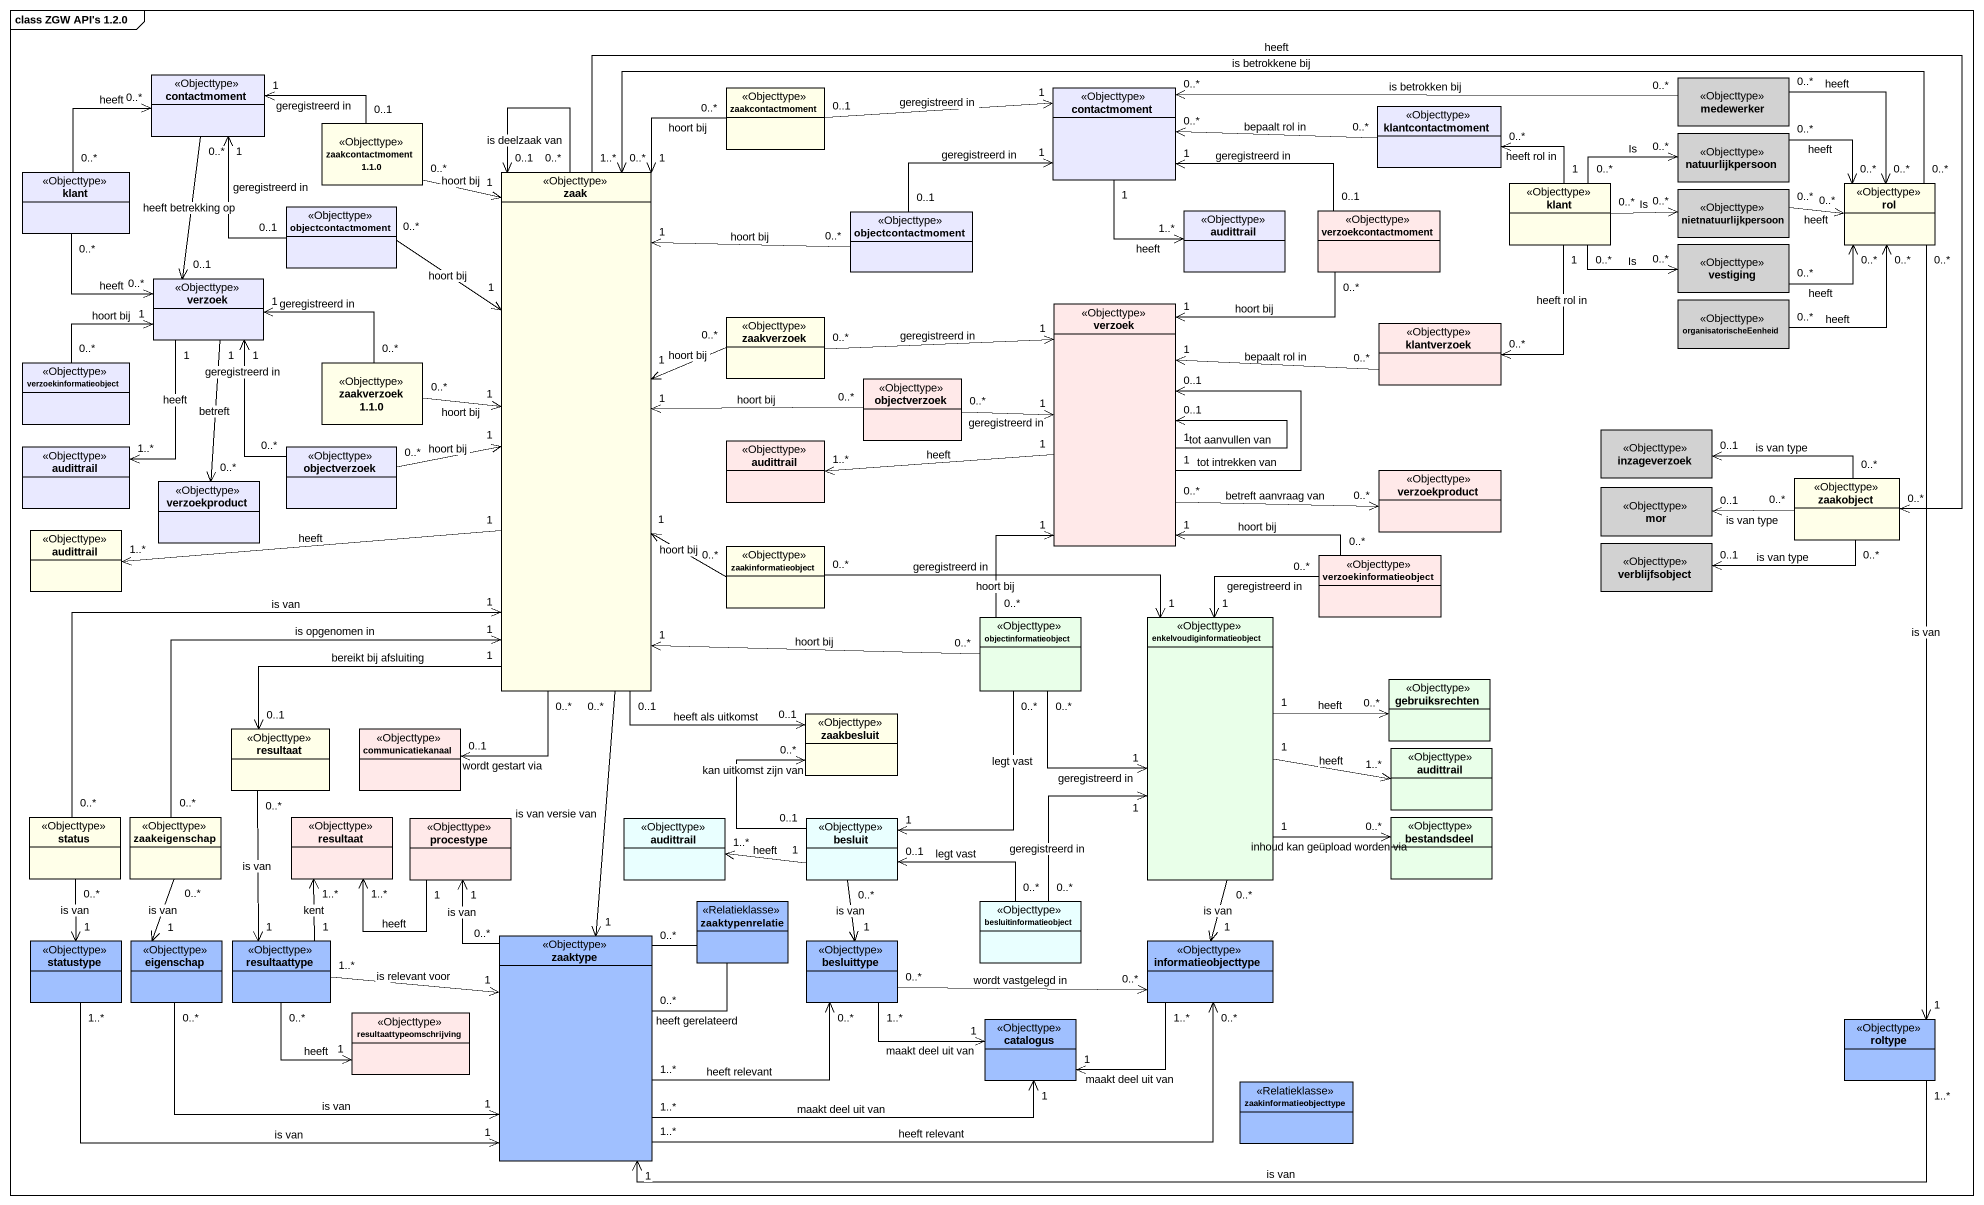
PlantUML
@startuml
mainframe class ZGW API's 1.2.0
hide circle
hide empty members
class contactmoment <<Objecttype>> #E9E9FF
class zaakcontactmoment <<Objecttype>> #FFFFE9
class "contactmoment" as contactmoment_2 <<Objecttype>> #E9E9FF
class klantcontactmoment <<Objecttype>> #E9E9FF
class medewerker <<Objecttype>> #D2D2D2
class "zaakcontactmoment 1.1.0" as zaakcontactmoment_1_1_0 <<Objecttype>> #FFFFE9
class natuurlijkpersoon <<Objecttype>> #D2D2D2
class klant <<Objecttype>> #E9E9FF
class objectcontactmoment <<Objecttype>> #E9E9FF
class zaak <<Objecttype>> #FFFFE9
class "klant" as klant_2 <<Objecttype>> #FFFFE9
class nietnatuurlijkpersoon <<Objecttype>> #D2D2D2
class rol <<Objecttype>> #FFFFE9
class "objectcontactmoment" as objectcontactmoment_2 <<Objecttype>> #E9E9FF
class audittrail <<Objecttype>> #E9E9FF
class verzoekcontactmoment <<Objecttype>> #FFE9E9
class vestiging <<Objecttype>> #D2D2D2
class verzoek <<Objecttype>> #E9E9FF
class zaakverzoek <<Objecttype>> #FFFFE9
class "verzoek" as verzoek_2 <<Objecttype>> #FFE9E9
class klantverzoek <<Objecttype>> #FFE9E9
class organisatorischeEenheid <<Objecttype>> #D2D2D2
class verzoekinformatieobject <<Objecttype>> #E9E9FF
class "zaakverzoek 1.1.0" as zaakverzoek_1_1_0 <<Objecttype>> #FFFFE9
class objectverzoek <<Objecttype>> #FFE9E9
class inzageverzoek <<Objecttype>> #D2D2D2
class "audittrail" as audittrail_2 <<Objecttype>> #E9E9FF
class verzoekproduct <<Objecttype>> #E9E9FF
class "objectverzoek" as objectverzoek_2 <<Objecttype>> #E9E9FF
class "audittrail" as audittrail_3 <<Objecttype>> #FFE9E9
class "verzoekproduct" as verzoekproduct_2 <<Objecttype>> #FFE9E9
class zaakobject <<Objecttype>> #FFFFE9
class mor <<Objecttype>> #D2D2D2
class "audittrail" as audittrail_4 <<Objecttype>> #FFFFE9
class zaakinformatieobject <<Objecttype>> #FFFFE9
class "verzoekinformatieobject" as verzoekinformatieobject_2 <<Objecttype>> #FFE9E9
class verblijfsobject <<Objecttype>> #D2D2D2
class objectinformatieobject <<Objecttype>> #E9FFE9
class enkelvoudiginformatieobject <<Objecttype>> #E9FFE9
class gebruiksrechten <<Objecttype>> #E9FFE9
class resultaat <<Objecttype>> #FFFFE9
class communicatiekanaal <<Objecttype>> #FFE9E9
class zaakbesluit <<Objecttype>> #FFFFE9
class "audittrail" as audittrail_5 <<Objecttype>> #E9FFE9
class status <<Objecttype>> #FFFFE9
class zaakeigenschap <<Objecttype>> #FFFFE9
class "resultaat" as resultaat_2 <<Objecttype>> #FFE9E9
class procestype <<Objecttype>> #FFE9E9
class "audittrail" as audittrail_6 <<Objecttype>> #E9FFFF
class besluit <<Objecttype>> #E9FFFF
class bestandsdeel <<Objecttype>> #E9FFE9
class zaaktype <<Objecttype>> #A0C0FF
class zaaktypenrelatie <<Relatieklasse>> #A0C0FF
class besluitinformatieobject <<Objecttype>> #E9FFFF
class statustype <<Objecttype>> #A0C0FF
class eigenschap <<Objecttype>> #A0C0FF
class resultaattype <<Objecttype>> #A0C0FF
class besluittype <<Objecttype>> #A0C0FF
class informatieobjecttype <<Objecttype>> #A0C0FF
class resultaattypeomschrijving <<Objecttype>> #FFE9E9
class catalogus <<Objecttype>> #A0C0FF
class roltype <<Objecttype>> #A0C0FF
class zaakinformatieobjecttype <<Relatieklasse>> #A0C0FF
contactmoment "1" <-- "0..1" objectcontactmoment : geregistreerd in
contactmoment "0..*" --> "0..1" verzoek : heeft betrekking op
zaakcontactmoment "0..*" --> "1" zaak : hoort bij
contactmoment_2 "1" <-left- "0..1" zaakcontactmoment : geregistreerd in
contactmoment_2 "1" --> "1..*" audittrail : heeft
klantcontactmoment "0..*" -left-> "0..*" contactmoment_2 : bepaalt rol in
medewerker "0..*" -left-> "0..*" contactmoment_2 : is betrokken bij
medewerker "0..*" --> "0..*" rol : heeft
zaakcontactmoment_1_1_0 "0..1" -left-> "1" contactmoment : geregistreerd in
natuurlijkpersoon "0..*" -right-> "0..*" rol : heeft
klant "0..*" -up-> "0..*" contactmoment : heeft
klant "0..*" --> "0..*" verzoek : heeft
objectcontactmoment "0..*" --> "1" zaak : hoort bij
zaak "1" <-up- "0..*" zaakcontactmoment_1_1_0 : hoort bij
zaak "0..*" --> "0..1" zaak : is deelzaak van
zaak "1" <-left- "0..*" zaakverzoek_1_1_0 : hoort bij
zaak "1..*" -right-> "0..*" zaakobject : heeft
zaak "1" -left-> "1..*" audittrail_4 : heeft
zaak "1" <-- "0..*" zaakinformatieobject : hoort bij
zaak "0..*" --> "0..1" communicatiekanaal : wordt gestart via
zaak "0..1" --> "0..1" zaakbesluit : heeft als uitkomst
zaak "0..*" --> "1" zaaktype : is van versie van
klant_2 "1" -up-> "0..*" klantcontactmoment : heeft rol in
klant_2 "0..*" -right-> "0..*" natuurlijkpersoon : Is
klant_2 "0..*" -right-> "0..*" nietnatuurlijkpersoon : Is
klant_2 "0..*" -right-> "0..*" vestiging : Is
klant_2 "1" --> "0..*" klantverzoek : heeft rol in
nietnatuurlijkpersoon "0..*" -right-> "0..*" rol : heeft
rol "0..*" -left-> "0..*" zaak : is betrokkene bij
rol "0..*" --> "1" roltype : is van
objectcontactmoment_2 "0..1" -right-> "1" contactmoment_2 : geregistreerd in
objectcontactmoment_2 "0..*" -left-> "1" zaak : hoort bij
verzoekcontactmoment "0..1" -left-> "1" contactmoment_2 : geregistreerd in
verzoekcontactmoment "0..*" --> "1" verzoek_2 : hoort bij
vestiging "0..*" -right-> "0..*" rol : heeft
verzoek "1" <-- "0..*" verzoekinformatieobject : hoort bij
verzoek "1" --> "1..*" audittrail_2 : heeft
verzoek "1" --> "0..*" verzoekproduct : betreft
verzoek "1" <-- "0..*" objectverzoek_2 : geregistreerd in
zaakverzoek "0..*" -left-> "1" zaak : hoort bij
zaakverzoek "0..*" -right-> "1" verzoek_2 : geregistreerd in
verzoek_2 "1" --> "0..1" verzoek_2 : tot aanvullen van
verzoek_2 "1" --> "0..1" verzoek_2 : tot intrekken van
verzoek_2 "1" -left-> "1..*" audittrail_3 : heeft
verzoek_2 "0..*" -right-> "0..*" verzoekproduct_2 : betreft aanvraag van
klantverzoek "0..*" -left-> "1" verzoek_2 : bepaalt rol in
organisatorischeEenheid "0..*" -up-> "0..*" rol : heeft
zaakverzoek_1_1_0 "0..*" -left-> "1" verzoek : geregistreerd in
objectverzoek "0..*" -left-> "1" zaak : hoort bij
objectverzoek "0..*" -right-> "1" verzoek_2 : geregistreerd in
objectverzoek_2 "0..*" -right-> "1" zaak : hoort bij
zaakobject "0..*" -left-> "0..1" inzageverzoek : is van type
zaakobject "0..*" -left-> "0..1" mor : is van type
zaakobject "0..*" -left-> "0..1" verblijfsobject : is van type
zaakinformatieobject "0..*" -right-> "1" enkelvoudiginformatieobject : geregistreerd in
verzoekinformatieobject_2 "0..*" -up-> "1" verzoek_2 : hoort bij
verzoekinformatieobject_2 "0..*" --> "1" enkelvoudiginformatieobject : geregistreerd in
objectinformatieobject "0..*" -left-> "1" zaak : hoort bij
objectinformatieobject "0..*" -up-> "1" verzoek_2 : hoort bij
objectinformatieobject "0..*" --> "1" besluit : legt vast
enkelvoudiginformatieobject "1" <-left- "0..*" objectinformatieobject : geregistreerd in
enkelvoudiginformatieobject "1" -right-> "0..*" gebruiksrechten : heeft
enkelvoudiginformatieobject "1" -right-> "1..*" audittrail_5 : heeft
enkelvoudiginformatieobject "1" -right-> "0..*" bestandsdeel : inhoud kan geüpload worden via
enkelvoudiginformatieobject "0..*" --> "1" informatieobjecttype : is van
resultaat "0..1" <-up- "1" zaak : bereikt bij afsluiting
resultaat "0..*" --> "1" resultaattype : is van
zaakbesluit "0..*" <-- "0..1" besluit : kan uitkomst zijn van
status "0..*" -up-> "1" zaak : is van
status "0..*" --> "1" statustype : is van
zaakeigenschap "0..*" -up-> "1" zaak : is opgenomen in
procestype "1" -left-> "1..*" resultaat_2 : heeft
besluit "1" -left-> "1..*" audittrail_6 : heeft
besluit "0..1" <-right- "0..*" besluitinformatieobject : legt vast
besluit "0..*" --> "1" besluittype : is van
zaaktype "0..*" -up-> "1" procestype : is van
zaaktype "0..*" -- "0..*" zaaktype : heeft gerelateerd
zaaktype "1..*" -right-> "0..*" besluittype : heeft relevant
zaaktype "1..*" -right-> "0..*" informatieobjecttype : heeft relevant
zaaktype "1..*" -right-> "1" catalogus : maakt deel uit van
besluitinformatieobject "0..*" -up-> "1" enkelvoudiginformatieobject : geregistreerd in
statustype "1..*" -right-> "1" zaaktype : is van
eigenschap "1" <-up- "0..*" zaakeigenschap : is van
eigenschap "0..*" -right-> "1" zaaktype : is van
resultaattype "1" -up-> "1..*" resultaat_2 : kent
resultaattype "1..*" -right-> "1" zaaktype : is relevant voor
resultaattype "0..*" -right-> "1" resultaattypeomschrijving : heeft
besluittype "0..*" -right-> "0..*" informatieobjecttype : wordt vastgelegd in
besluittype "1..*" -right-> "1" catalogus : maakt deel uit van
informatieobjecttype "1..*" -left-> "1" catalogus : maakt deel uit van
roltype "1..*" -left-> "1" zaaktype : is van
@enduml
